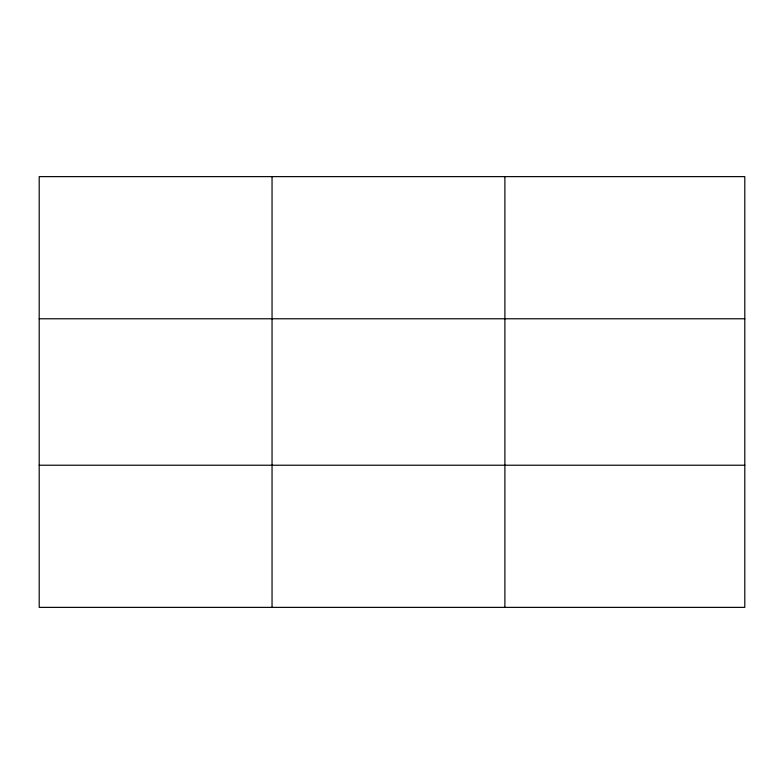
<?xml version="1.0" encoding="UTF-8"?>
<svg xmlns="http://www.w3.org/2000/svg" width="784" height="784" viewBox="0 0 784 784"><rect width="100%" height="100%" fill="white"/><g stroke="black" fill="none" stroke-linecap="round" stroke-linejoin="round"><path stroke-width="1.18" d="M272.048 607.375L272.048 176.625M504.896 607.375L504.896 176.625M744.8 465.226L744.8 607.375L39.2 607.375L39.2 176.625L744.8 176.625L744.8 465.226L39.2 465.226M39.2 318.774L744.8 318.774"/></g></svg>
